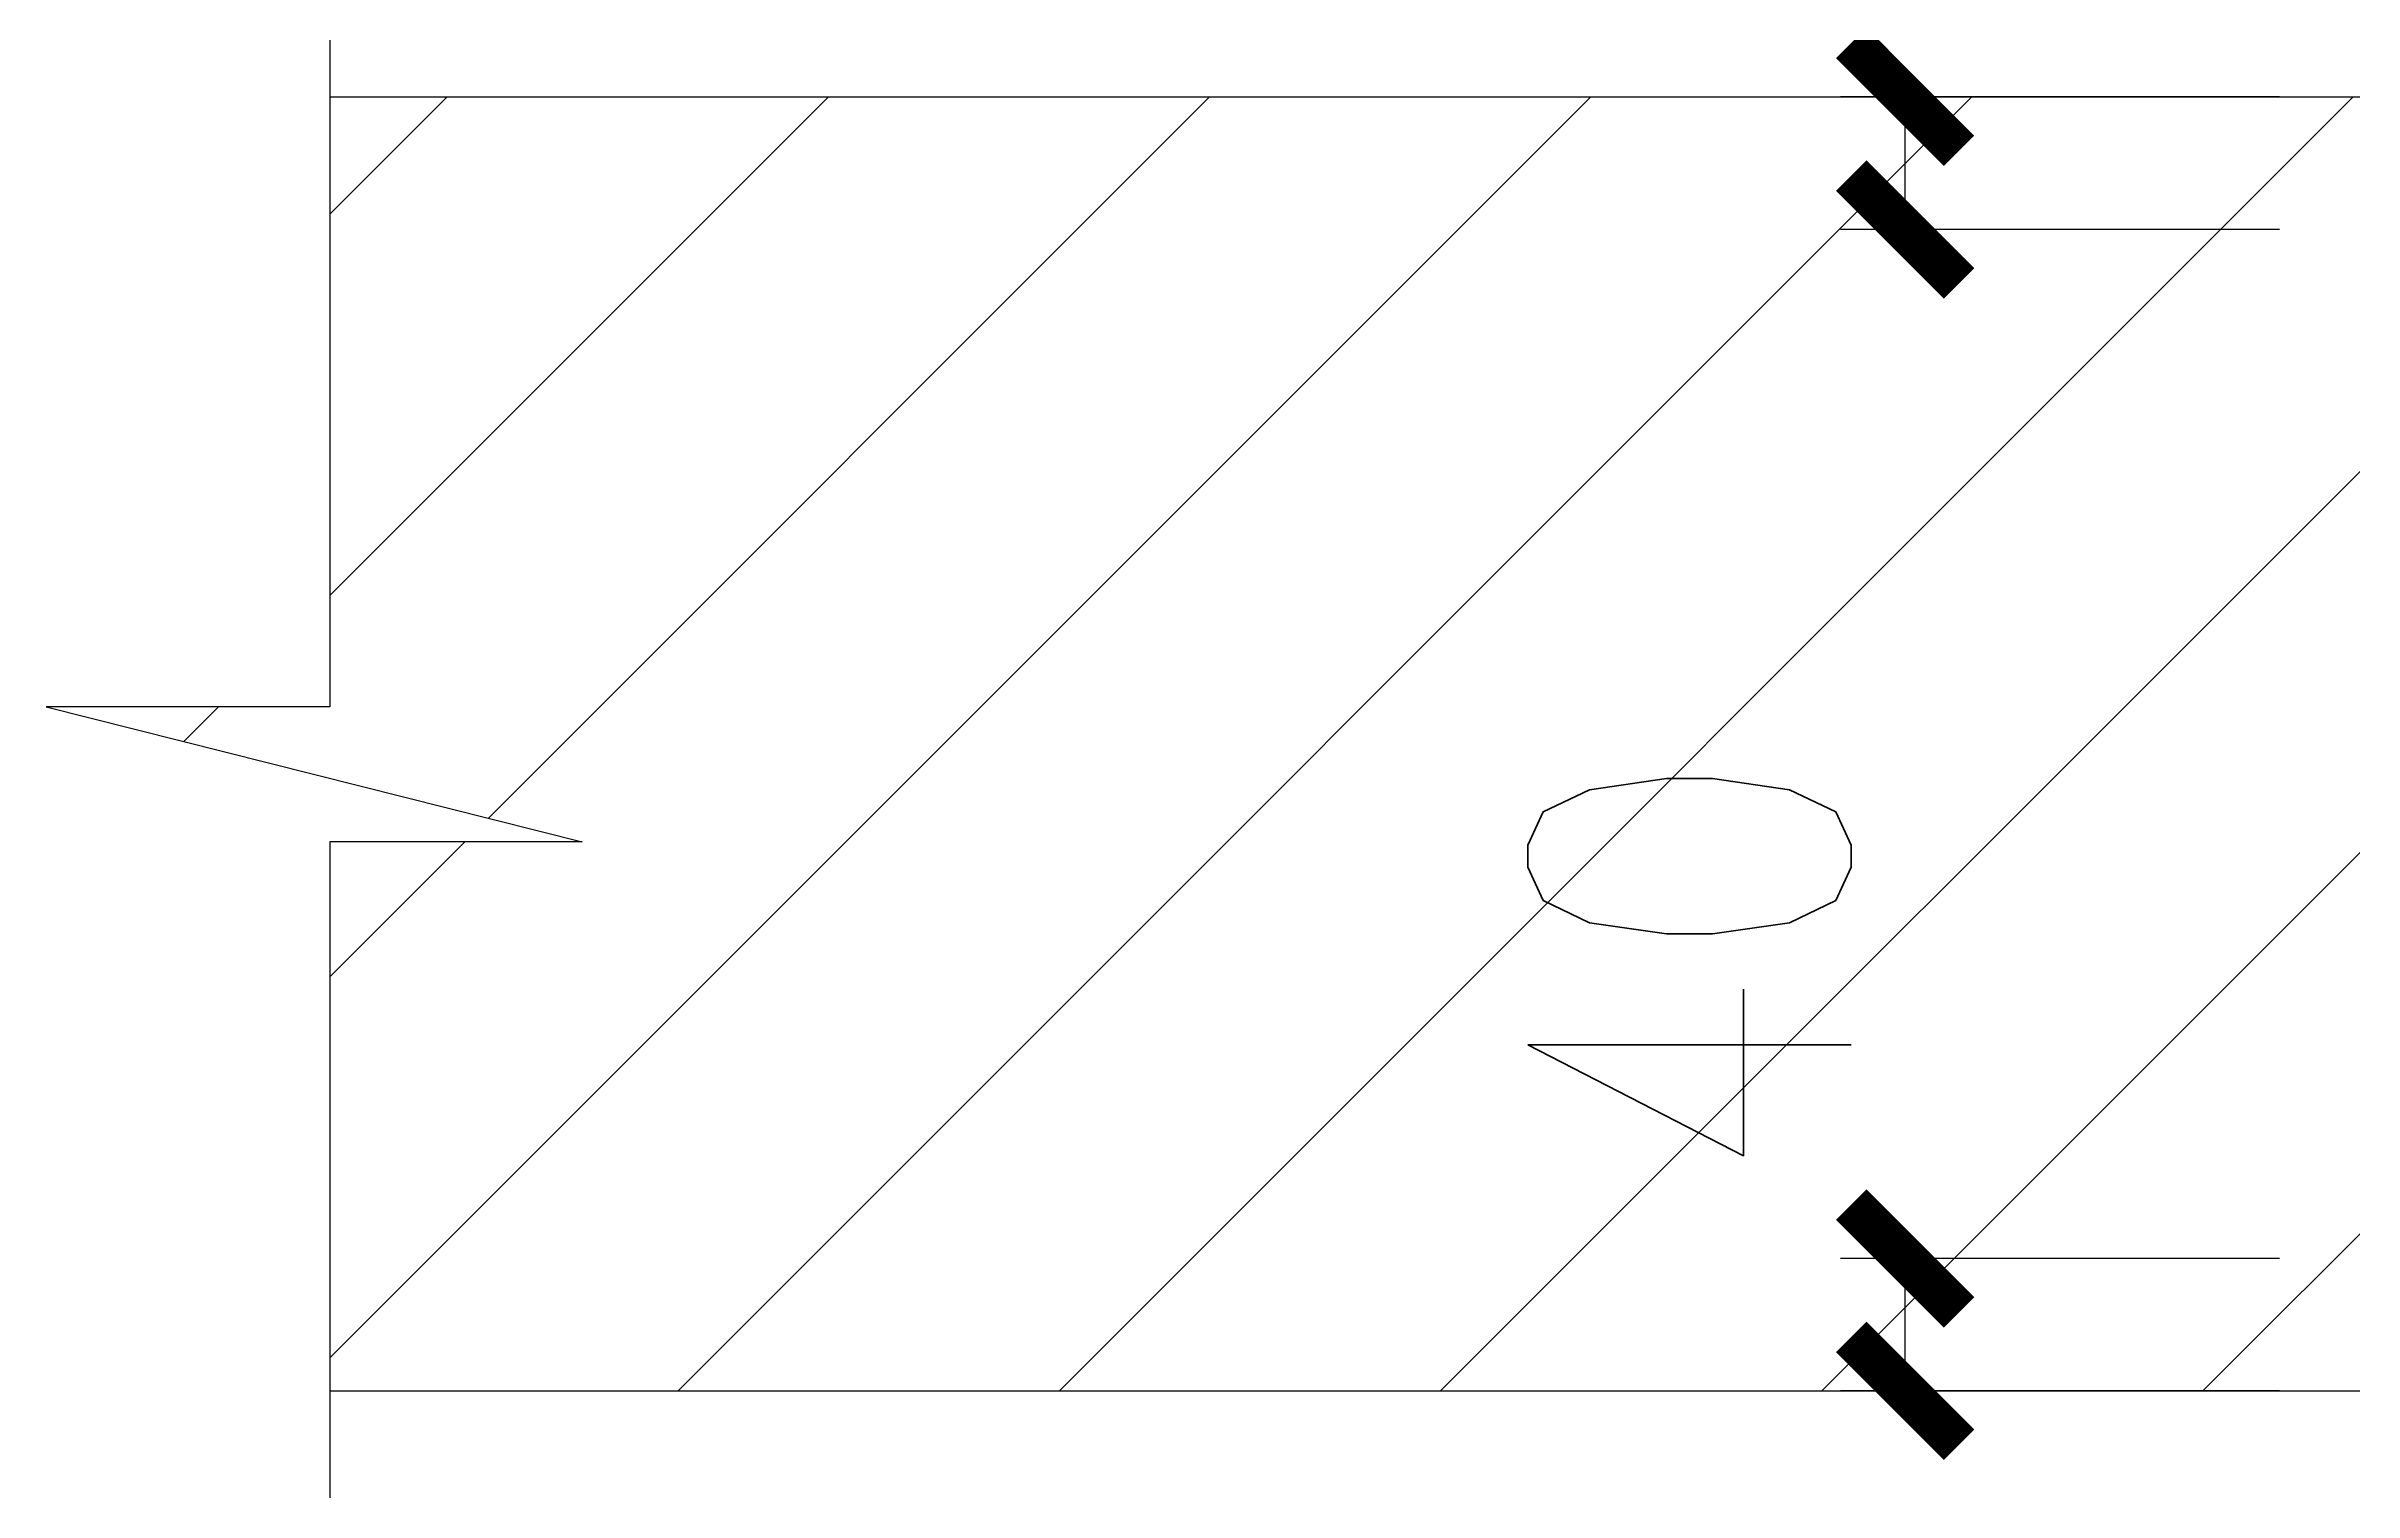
# Model space of a CAD drawing. Extents: x 2072855 to 2883818, y 17306032 to 17674225.
# Drawn here: x 2230772 to 2234389, y 17560713 to 17562979 of the extents above; entities that cross this region are included whole.
import ezdxf

# ---------------------------------------------------------------- set-up
doc = ezdxf.new("R2010")
doc.units = 0
doc.header["$LTSCALE"] = 1000
doc.header["$MEASUREMENT"] = 0
doc.layers.get('Defpoints').update_dxf_attribs({"color": 250})
doc.styles.add('Z3', font='txt.shx', dxfattribs={"width": 0.8, "height": 300, "bigfont": 'hztxt.shx'})
doc.dimstyles.new('ISO-25_WS', dxfattribs={"dimtxt": 3, "dimasz": 100, "dimexe": 60, "dimexo": 0, "dimgap": 10, "dimtad": 1, "dimdec": 0, "dimdsep": 46, "dimtxsty": 'Z3', "dimblk1": 'ARCHTICK', "dimblk2": 'ARCHTICK', "dimsah": 1, "dimcen": 2.5, "dimclrd": 4, "dimclre": 4, "dimclrt": 7, "dimadec": 0, "dimazin": 0, "dimtfac": 1, "dimtdec": 4, "dimtmove": 2, "dimatfit": 3, "dimldrblk": 'ARCHTICK', "dimfxl": 0, "dimtolj": 1, "dimtzin": 0, "dimarcsym": 0})

# ---------------------------------------------------------------- blocks, each defined once
blk = doc.blocks.new('_ArchTick')
at = {"color": 0, "linetype": 'ByBlock', "const_width": 0.4}
blk.add_lwpolyline([(-0.5, -0.5), (0.5, 0.5)], dxfattribs=at)
blk = doc.blocks.new('*D285')
at = {"color": 4, "lineweight": -2}
for p, q in [((-226582.7, 672802), (-226989.8, 672802)), ((-226929.8, 672679.2), (-226929.8, 672802)), ((-226582.7, 672679.2), (-226989.8, 672679.2))]:
    blk.add_line(p, q, dxfattribs=at)
at = {"layer": 'Defpoints', "color": 0}
for p in [(-226929.8, 672802), (-226582.7, 672802), (-226582.7, 672679.2)]:
    blk.add_point(p, dxfattribs=at)
at = {"color": 4, "lineweight": -2, "xscale": 100, "yscale": 100, "zscale": 100}
for p, rotation in [((-226929.8, 672802), 90), ((-226929.8, 672679.2), 270)]:
    blk.add_blockref('_ArchTick', p, dxfattribs=dict(at, rotation=rotation))
at = {"color": 7, "insert": (-227129.8, 673072.2), "char_height": 300, "attachment_point": 5, "rotation": 90, "style": 'Z3'}
blk.add_mtext('\\A1;40', dxfattribs=at)
blk = doc.blocks.new('*D289')
at = {"color": 4, "lineweight": -2}
for p, q in [((-226582.7, 671724.9), (-226989.8, 671724.9)), ((-226929.8, 671602), (-226929.8, 671724.9)), ((-226582.7, 671602), (-226989.8, 671602))]:
    blk.add_line(p, q, dxfattribs=at)
at = {"layer": 'Defpoints', "color": 0}
for p in [(-226929.8, 671724.9), (-226582.7, 671724.9), (-226582.7, 671602)]:
    blk.add_point(p, dxfattribs=at)
at = {"color": 4, "lineweight": -2, "xscale": 100, "yscale": 100, "zscale": 100}
for p, rotation in [((-226929.8, 671724.9), 90), ((-226929.8, 671602), 270)]:
    blk.add_blockref('_ArchTick', p, dxfattribs=dict(at, rotation=rotation))
at = {"color": 7, "insert": (-227129.8, 671995), "char_height": 300, "attachment_point": 5, "rotation": 90, "style": 'Z3'}
blk.add_mtext('\\A1;40', dxfattribs=at)
blk = doc.blocks.new('Z222')
for p, q in [((-228390.8, 673275.5), (-228390.8, 672236.3)), ((-228390.8, 672693.2), (-228282, 672802)), ((-228390.8, 672339.7), (-227928.4, 672802)), ((-228390.8, 671632.6), (-227221.3, 672802)), ((-228243.8, 672133.1), (-227574.9, 672802)), ((-228067.8, 671602), (-226867.8, 672802)), ((-227714.2, 671602), (-226514.2, 672802)), ((-227360.7, 671602), (-226160.7, 672802)), ((-227007.1, 671602), (-225807.1, 672802)), ((-226653.6, 671602), (-225453.6, 672802)), ((-228390.8, 672236.3), (-228653.9, 672236.3)), ((-228653.9, 672236.3), (-228156.8, 672111.2)), ((-228526.3, 672204.2), (-228494.2, 672236.3)), ((-228390.8, 672111.2), (-228390.8, 671092.3)), ((-228390.8, 671986.1), (-228265.7, 672111.2)), ((-228156.8, 672111.2), (-228390.8, 672111.2))]:
    blk.add_line(p, q)
at = {"color": 2}
for p, q in [((-228390.8, 672802), (-221269.4, 672802)), ((-228390.8, 671602), (-221269.4, 671602))]:
    blk.add_line(p, q, dxfattribs=at)
for base, p1, p2, picture, middle in [((-226929.8, 672802), (-226582.7, 672679.2), (-226582.7, 672802), '*D285', (-227129.8, 673072.2)), ((-226929.8, 671724.9), (-226582.7, 671602), (-226582.7, 671724.9), '*D289', (-227129.8, 671995))]:
    dim = blk.add_linear_dim(base=base, p1=p1, p2=p2, angle=90, text='40', dimstyle='ISO-25_WS')
    dim.commit()
    dim.dimension.update_dxf_attribs({"geometry": picture, "text_midpoint": middle, "dimtype": 128})

msp = doc.modelspace()

# ---------------------------------------------------------------- block references
at = {"xscale": 1.689999997615814, "yscale": 1.690000001341105, "zscale": 1.69}
msp.add_blockref('Z222', (2617196.9, 16425864), dxfattribs=at)

doc.saveas('drawing.dxf')
